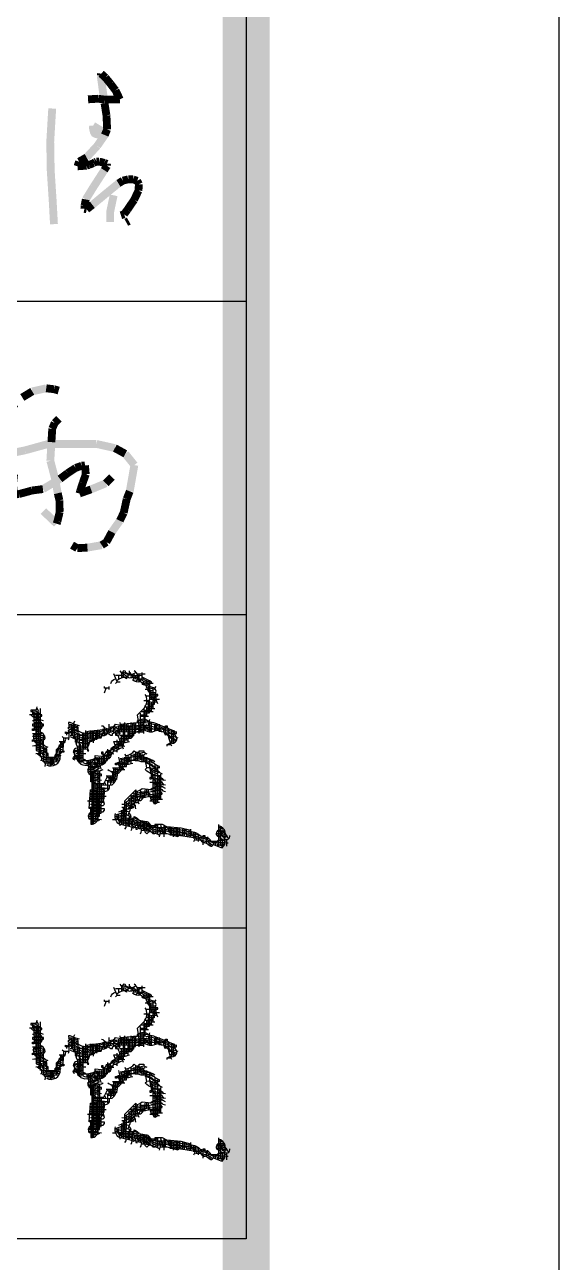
# Model space of a CAD drawing. Extents: x -89996 to 1006241, y -2176 to 440573.
# Drawn here: x 389256 to 391670, y 97692 to 103277 of the extents above; entities that cross this region are included whole.
import ezdxf

# ---------------------------------------------------------------- set-up
doc = ezdxf.new("R2010")
doc.units = 0
doc.header["$LTSCALE"] = 1000
doc.header["$MEASUREMENT"] = 0
doc.layers.add('PUB_TITLE', color=4, linetype='Continuous')
doc.layers.add('填充', color=251, linetype='Continuous')

# ---------------------------------------------------------------- blocks, each defined once
blk = doc.blocks.new('wfadf')
at = {"color": 2, "lineweight": 25, "const_width": 25}
for points in [[(2531221.4, 1893279.7), (2531268, 1893266.6), (2531279.6, 1893257.9), (2531285.4, 1893249.5), (2531289.3, 1893239.2), (2531287.4, 1893225.7), (2531279, 1893214.1), (2531266, 1893199.8), (2531239.6, 1893183.8), (2531191.9, 1893157.4), (2531155.2, 1893141.9), (2531121.8, 1893122.6), (2531088.9, 1893106.6), (2531062.5, 1893095.6), (2531061.2, 1893091.1), (2531108.9, 1893089.8), (2531135.9, 1893095), (2531162.3, 1893098.8), (2531182.3, 1893103.3), (2531204.2, 1893109.1), (2531229.3, 1893115.6), (2531260.8, 1893122.6), (2531305.9, 1893122.6), (2531348.4, 1893125.2), (2531367.7, 1893126.5), (2531353.6, 1893113), (2531288.5, 1893080.8), (2531257.6, 1893060.2), (2531236.4, 1893048), (2531212.6, 1893025.8), (2531202.9, 1893013.6), (2531197.1, 1892999.5), (2531197.1, 1892980.2), (2531197.1, 1892967.3), (2531201, 1892958.9), (2531209.3, 1892955.7), (2531223.5, 1892960.2), (2531255, 1892976.3), (2531264.7, 1892983.4), (2531278.2, 1892993.7), (2531283.4, 1893004.6), (2531283.4, 1893009.8), (2531280.2, 1893016.2), (2531267.9, 1893015.6), (2531256.3, 1893013.6), (2531230.6, 1892998.8), (2531206.1, 1892983.4), (2531187.4, 1892967.3), (2531163, 1892946.1), (2531155.2, 1892931.7), (2531152, 1892911.8), (2531155.9, 1892891.8), (2531168.8, 1892880.3), (2531193.9, 1892872.5), (2531217.7, 1892866.1), (2531238.9, 1892852), (2531246, 1892837.8), (2531245.4, 1892808.9), (2531246, 1892781.8), (2531242.5, 1892758.1), (2531229, 1892732.4), (2531209.6, 1892706.2), (2531187.9, 1892685.9), (2531165.3, 1892667.9), (2531149.5, 1892657.5), (2531130.1, 1892653.9), (2531115.6, 1892655.2), (2531106.6, 1892663.8), (2531102.5, 1892674.2), (2531102.5, 1892689.1), (2531104.3, 1892708), (2531111.1, 1892732.9), (2531128.7, 1892773.6), (2531149.5, 1892807), (2531168.5, 1892836.8), (2531190.2, 1892865), (2531212.3, 1892893), (2531254.8, 1892937.7), (2531298.3, 1892974.4), (2531333, 1893002.4), (2531365.6, 1893020.9), (2531413.5, 1893043.9), (2531436.5, 1893053.9), (2531455.5, 1893057.9), (2531478, 1893057.9), (2531506.1, 1893050.7), (2531525, 1893038.1), (2531531.4, 1893025.9), (2531533.6, 1893013.2), (2531528.2, 1892996.5), (2531521.9, 1892981.2), (2531501.5, 1892959.5), (2531479, 1892943.7), (2531442.4, 1892927.9), (2531413, 1892926.6), (2531394.9, 1892932.9), (2531386.8, 1892948.7), (2531386.3, 1892963.6), (2531389.5, 1892977.1), (2531397.6, 1892992.5), (2531412.1, 1893014.6), (2531422, 1893020.9), (2531430.6, 1893021.8), (2531424.5, 1892919.5), (2531430.3, 1892817.5), (2531431.8, 1892666.5), (2531431.8, 1892642)], [(2532045.2, 1893207.1), (2532043.9, 1893200.2)], [(2532043.9, 1893200.2), (2532056, 1893112.7)], [(2532059, 1893194.7), (2532045.2, 1893207.1)], [(2532075, 1893175), (2532059, 1893194.7)], [(2532091, 1893154.1), (2532075, 1893175)], [(2532104.8, 1893125.4), (2532091, 1893154.1)], [(2531888.9, 1893096.1), (2531882.6, 1892990), (2531884.1, 1892899), (2531890.5, 1892800.5), (2531894.5, 1892727.1)], [(2532003.3, 1893125.4), (2532035.3, 1893127.4)], [(2532035.3, 1893127.4), (2532056.3, 1893124.6)], [(2532056, 1893112.7), (2532062.1, 1893074.4)], [(2532056.3, 1893124.6), (2532090.5, 1893125.1)], [(2532090.5, 1893125.1), (2532104.8, 1893125.4)], [(2532062.1, 1893074.4), (2532064.3, 1893029.6)], [(2531661.5, 1893048.4), (2531678.7, 1893035.5), (2531681.6, 1893014.7), (2531680.1, 1892966.7), (2531666.5, 1892911.5), (2531643.6, 1892876.4), (2531630.7, 1892856.4), (2531617.8, 1892848.5), (2531605.6, 1892848.5), (2531599.1, 1892860), (2531597.7, 1892890.1), (2531603.4, 1892913.7), (2531615.6, 1892915.1), (2531626.4, 1892897.9), (2531636.4, 1892855.7), (2531655, 1892803.9), (2531659.3, 1892776), (2531663.8, 1892763.9), (2531672.2, 1892748.6), (2531680.4, 1892739.7), (2531685.8, 1892737), (2531691, 1892735.7), (2531697, 1892738.9), (2531704.2, 1892762.2), (2531712.8, 1892816.6), (2531714.8, 1892845.9), (2531715.2, 1892856.2), (2531740.5, 1892841.6), (2531758, 1892841.6)], [(2532019.5, 1893041), (2532019.1, 1893033.8), (2532019.7, 1893029.6), (2532020.9, 1893025.4), (2532021.9, 1893021.4), (2532024.4, 1893016.8), (2532027.7, 1893015.1), (2532030.1, 1893014.1), (2532052.3, 1893011), (2532057.1, 1893011.4)], [(2532019.3, 1893041), (2532060.4, 1893016.6)], [(2532060.4, 1893016.6), (2532032.6, 1892976.6)], [(2532064.3, 1893029.6), (2532056.8, 1893011.4)], [(2532032.6, 1892976.6), (2531998.7, 1892940)], [(2531998.7, 1892940), (2531974.8, 1892926.6)], [(2531974.8, 1892926.6), (2531969.8, 1892911.6)], [(2531969.8, 1892911.6), (2531985.8, 1892912.8)], [(2531985.8, 1892912.8), (2531998.7, 1892913.8)], [(2531998.7, 1892913.8), (2532006.3, 1892916.1)], [(2532006.3, 1892916.1), (2532020.7, 1892921.8)], [(2532020.7, 1892921.8), (2532025.9, 1892924.9)], [(2532055.1, 1892899.2), (2532021.2, 1892846.6)], [(2532025.9, 1892924.9), (2532030.1, 1892926.6)], [(2532030.1, 1892926.6), (2532038.8, 1892926.6)], [(2532038.8, 1892926.6), (2532055.5, 1892922.6)], [(2532063.9, 1892913.2), (2532055.1, 1892899.2)], [(2532055.5, 1892922.6), (2532063.4, 1892919.5)], [(2532063.4, 1892919.5), (2532063.9, 1892913.2)], [(2532063.4, 1892827), (2532100.4, 1892857.1)], [(2532100.4, 1892857.1), (2532114.6, 1892865.9)], [(2532114.6, 1892865.9), (2532131.8, 1892870.3)], [(2532131.8, 1892870.3), (2532147.6, 1892869.8)], [(2532147.6, 1892869.8), (2532160.3, 1892865.4)], [(2532160.3, 1892865.4), (2532165.7, 1892854.6)], [(2532021.2, 1892846.6), (2531996.1, 1892805.9)], [(2532017.3, 1892788.7), (2532063.4, 1892827)], [(2532085.1, 1892819.1), (2532073.8, 1892765.6), (2532073.8, 1892740.5), (2532073.8, 1892733.7)], [(2532164.3, 1892834), (2532150.5, 1892804.6)], [(2532165.7, 1892854.6), (2532164.3, 1892834)], [(2531992.2, 1892786.7), (2531991.7, 1892776)], [(2531996.1, 1892805.9), (2531992.2, 1892786.7)], [(2531999.1, 1892774.5), (2532017.3, 1892788.7)], [(2532150.5, 1892804.6), (2532129.4, 1892773.6)], [(2531991.7, 1892776), (2531999.1, 1892774.5)], [(2532118.5, 1892758.7), (2532108.2, 1892755.3)], [(2532129.4, 1892773.6), (2532118.5, 1892758.7)], [(2532133.3, 1892737.1), (2532125.4, 1892732.7)]]:
    blk.add_lwpolyline(points, dxfattribs=at)
blk = doc.blocks.new('fasdfdf')
at = {"color": 2, "lineweight": 25, "const_width": 25}
for points in [[(2540898.9, 1891182.5), (2540889.9, 1891153.9)], [(2540599.5, 1891135.9), (2540601.3, 1891107.3)], [(2540886.3, 1891118), (2540881, 1891080.4)], [(2540889.9, 1891153.9), (2540886.3, 1891118)], [(2540601.3, 1891107.3), (2540597.7, 1891069.7)], [(2540861.3, 1891062.5), (2540938.3, 1891078.6)], [(2540881, 1891080.4), (2540881, 1891041)], [(2540938.3, 1891078.6), (2541001.1, 1891087.6)], [(2541001.1, 1891087.6), (2541062, 1891096.5)], [(2541062, 1891089.4), (2541006.5, 1891058.9)], [(2541072.8, 1891105.5), (2541062, 1891089.4)], [(2541062, 1891096.5), (2541072.8, 1891105.5)], [(2541374.4, 1891088.2), (2541406.3, 1891107.5)], [(2541406.3, 1891107.5), (2541450.8, 1891117.4)], [(2541450.8, 1891117.4), (2541475.9, 1891114.4)], [(2541475.9, 1891114.4), (2541490.7, 1891110.2)], [(2540597.7, 1891069.7), (2540597.7, 1891030.2)], [(2540811.1, 1891055.3), (2540861.3, 1891062.5)], [(2540881, 1891041), (2540891.7, 1890994.4)], [(2540967, 1891041), (2540945.5, 1891021.3)], [(2541006.5, 1891058.9), (2540967, 1891041)], [(2541345.6, 1891055.3), (2541354.8, 1891049.9)], [(2540597.7, 1891030.2), (2540603.1, 1890978.3)], [(2540945.5, 1891021.3), (2540925.8, 1890994.4)], [(2541478, 1891007), (2541470.1, 1890988.6)], [(2541491.2, 1891020.1), (2541478, 1891007)], [(2540603.1, 1890978.3), (2540606.7, 1890949.6)], [(2540925.8, 1890994.4), (2540884.6, 1890955)], [(2540891.7, 1890994.4), (2540911.4, 1890955)], [(2541470.1, 1890988.6), (2541467.5, 1890945.6)], [(2540606.7, 1890949.6), (2540610.3, 1890908.4)], [(2540846.9, 1890922.8), (2540794.9, 1890854.7)], [(2540884.6, 1890955), (2540846.9, 1890922.8)], [(2540911.4, 1890955), (2540927.6, 1890937.1)], [(2540927.6, 1890937.1), (2540963.4, 1890947.8)], [(2541103.2, 1890943.3), (2541120.7, 1890874.9)], [(2541384, 1890919.6), (2541457.7, 1890939.8)], [(2541457.7, 1890939.8), (2541530.5, 1890939.8)], [(2541467.5, 1890945.6), (2541464, 1890886)], [(2541530.5, 1890939.8), (2541611.2, 1890939.8)], [(2541611.2, 1890939.8), (2541670, 1890926.6)], [(2541670, 1890926.6), (2541703.4, 1890908.2)], [(2540610.3, 1890908.4), (2540608.5, 1890867.2)], [(2540934.8, 1890869), (2540963.4, 1890881.6)], [(2541217.2, 1890871.4), (2541299.7, 1890902)], [(2541299.7, 1890902), (2541384, 1890919.6)], [(2541464, 1890886), (2541478.9, 1890829.9)], [(2541703.4, 1890908.2), (2541732.3, 1890872.2)], [(2540608.5, 1890867.2), (2540610.3, 1890799.2)], [(2540766.2, 1890822.5), (2540904.3, 1890849.3)], [(2540794.9, 1890854.7), (2540771.6, 1890829.6)], [(2540904.3, 1890849.3), (2540934.8, 1890869)], [(2541120.7, 1890874.9), (2541140.9, 1890803)], [(2541348.2, 1890843), (2541344.7, 1890811.5)], [(2541494.7, 1890828.1), (2541519.3, 1890846.5)], [(2541519.3, 1890846.5), (2541544.7, 1890863.2)], [(2541544.7, 1890863.2), (2541564, 1890870.2)], [(2541564, 1890870.2), (2541574.6, 1890871.1)], [(2541577.2, 1890843), (2541567.5, 1890815.8)], [(2541574.6, 1890871.1), (2541577.2, 1890843)], [(2541732.3, 1890872.2), (2541717.6, 1890788.7)], [(2540771.6, 1890829.6), (2540766.2, 1890822.5)], [(2541140.9, 1890803), (2541160.2, 1890767.9)], [(2541344.7, 1890811.5), (2541348.2, 1890778.1)], [(2541440.3, 1890795.7), (2541494.7, 1890828.1)], [(2541478.9, 1890829.9), (2541487.7, 1890782.5)], [(2541567.5, 1890815.8), (2541558.8, 1890787.8)], [(2541593.9, 1890794.8), (2541641.2, 1890814.1)], [(2541641.2, 1890814.1), (2541660.6, 1890834.3)], [(2540610.3, 1890799.2), (2540613.9, 1890758)], [(2540874.4, 1890784.1), (2540868.2, 1890772.3)], [(2540880.6, 1890784.7), (2540874.4, 1890784.1)], [(2540891.8, 1890784.1), (2540880.6, 1890784.7)], [(2540907.9, 1890801), (2540891.8, 1890784.1)], [(2540957.4, 1890759.3), (2540987.2, 1890766.1)], [(2540987.2, 1890766.1), (2541002.7, 1890755.6)], [(2541160.2, 1890767.9), (2541194.4, 1890729.3)], [(2541348.2, 1890778.1), (2541364, 1890779.9)], [(2541364, 1890779.9), (2541406.1, 1890791.3)], [(2541406.1, 1890791.3), (2541440.3, 1890795.7)], [(2541487.7, 1890782.5), (2541493, 1890759.7)], [(2541557, 1890781.6), (2541593.9, 1890794.8)], [(2541558.8, 1890787.8), (2541557, 1890781.6)], [(2541707.9, 1890764.1), (2541698.3, 1890720.3)], [(2541717.6, 1890788.7), (2541707.9, 1890764.1)], [(2540613.9, 1890758), (2540622.8, 1890711.4)], [(2540819.2, 1890756.8), (2540842.8, 1890746.3)], [(2540842.8, 1890746.3), (2540869.4, 1890743.8)], [(2540869.4, 1890743.8), (2540920.9, 1890751.9)], [(2540920.9, 1890751.9), (2540957.4, 1890759.3)], [(2540990.9, 1890726.5), (2540948.8, 1890687.8)], [(2541002.7, 1890755.6), (2540990.9, 1890726.5)], [(2541484.2, 1890685.2), (2541441.9, 1890725.5)], [(2541493.8, 1890722.9), (2541486.8, 1890693.1)], [(2541493, 1890759.7), (2541493.8, 1890722.9)], [(2540622.8, 1890711.4), (2540642.5, 1890666.6)], [(2540948.8, 1890687.8), (2540935.8, 1890673.5)], [(2541486.8, 1890693.1), (2541484.2, 1890685.2)], [(2541686, 1890694.8), (2541660.6, 1890658.9)], [(2541698.3, 1890720.3), (2541686, 1890694.8)], [(2540642.5, 1890666.6), (2540646.1, 1890636.2)], [(2540919, 1890658.7), (2540915.3, 1890651.9)], [(2540935.8, 1890673.5), (2540919, 1890658.7)], [(2541660.6, 1890658.9), (2541643, 1890626.5)], [(2540646.1, 1890636.2), (2540653.3, 1890598.5)], [(2541550, 1890607.2), (2541533.3, 1890616.8)], [(2541582.5, 1890608.9), (2541550, 1890607.2)], [(2541628.1, 1890616.8), (2541582.5, 1890608.9)], [(2541643, 1890626.5), (2541628.1, 1890616.8)], [(2540653.3, 1890598.5), (2540669.4, 1890514.3)], [(2540674.8, 1890487.5), (2540682, 1890526.9)], [(2540682, 1890526.9), (2540682, 1890539.4)]]:
    blk.add_lwpolyline(points, dxfattribs=at)
blk = doc.blocks.new('afsdff')
at = {"color": 7, "linetype": 'Continuous'}
for points in [[(2541657.2, 1890175.7, -0.226662), (2541672.2, 1890190.7)], [(2541677.2, 1890185.7, -0.192732), (2541707.2, 1890195.7), (2541707.2, 1890190.7), (2541692.2, 1890200.7), (2541672.2, 1890200.7)], [(2541692.2, 1890195.7, 0.216752), (2541687.2, 1890215.7)], [(2541692.2, 1890205.7), (2541697.2, 1890210.7, -1.716063), (2541703.4, 1890211.9, 0.368766), (2541737.2, 1890210.7)], [(2541757.2, 1890200.7, -0.174071), (2541697.2, 1890210.7), (2541692.2, 1890210.7)], [(2541697.2, 1890195.7), (2541697.2, 1890205.7, -0.137359), (2541708.4, 1890196.9), (2541717.2, 1890193.2, -0.081161), (2541747.2, 1890195.7)], [(2541722.2, 1890195.7, 0.375), (2541717.2, 1890210.7)], [(2541782.2, 1890170.7), (2541765.9, 1890174.4, -0.089443), (2541752.2, 1890180.7, -0.218273), (2541727.2, 1890185.7, 0.216752), (2541732.2, 1890205.7)], [(2541737.2, 1890180.7, 0.489246), (2541732.2, 1890215.7)], [(2541787.2, 1890180.7, -0.270349), (2541760.9, 1890189.4), (2541732.2, 1890190.7)], [(2541792.2, 1890175.7, -0.238607), (2541757.2, 1890185.7), (2541742.2, 1890185.7)], [(2541797.2, 1890145.7), (2541782.2, 1890145.7, -0.28935), (2541772.2, 1890185.7)], [(2541787.2, 1890125.7), (2541785.9, 1890149.4), (2541782.2, 1890150.7, -0.162278), (2541777.2, 1890185.7)], [(2541792.2, 1890150.7, 0.125644), (2541767.2, 1890155.7)], [(2541797.2, 1890155.7), (2541785.9, 1890159.4, 0.113888), (2541772.2, 1890160.7)], [(2541777.2, 1890105.7, 0.602952), (2541797.2, 1890120.7, -0.146769), (2541802.2, 1890150.7), (2541797.2, 1890160.7), (2541802.2, 1890165.7)], [(2541762.2, 1890015.7), (2541762.2, 1890020.7), (2541763.2, 1890095.2), (2541766.2, 1890101.2, 0.276215), (2541767.2, 1890140.7)], [(2541802.2, 1890115.7, -0.146769), (2541767.2, 1890120.7)], [(2541807.2, 1890110.7, -0.171293), (2541802.2, 1890140.7)], [(2541407.2, 1890090.7, 0.716283), (2541432.2, 1890070.7), (2541437.2, 1890070.7), (2541437.2, 1890075.7), (2541407.2, 1890075.7), (2541397.2, 1890075.7)], [(2541417.2, 1890090.7), (2541402.2, 1890090.7), (2541402.2, 1890085.7, -0.611936), (2541417.2, 1890060.7), (2541417.2, 1890035.7), (2541418.4, 1889961.9), (2541422.2, 1889960.7), (2541435.9, 1889959.4), (2541437.2, 1889955.7, 0.457985), (2541457.2, 1889940.7), (2541482.2, 1889940.7, 0.535184), (2541487.2, 1889950.7), (2541497.2, 1889945.7)], [(2541432.2, 1890065.7, -0.346268), (2541402.2, 1890075.7)], [(2541412.2, 1890025.7), (2541407.2, 1890025.7), (2541407.2, 1890030.7), (2541427.2, 1890030.7), (2541435.9, 1890031.9, 0.757948), (2541412.2, 1890055.7), (2541407.2, 1890055.7)], [(2541442.2, 1890055.7, 0.128288), (2541412.2, 1890060.7)], [(2541557.2, 1890040.7, -0.065412), (2541527.2, 1890050.7), (2541522.2, 1890050.7), (2541522.2, 1890045.7)], [(2541552.2, 1890035.7), (2541545.9, 1890039.4, 0.113888), (2541532.2, 1890040.7, 0.666667), (2541522.2, 1890040.7)], [(2541552.2, 1890030.7), (2541545.9, 1890034.4, 0.113888), (2541532.2, 1890035.7, 0.666667), (2541522.2, 1890035.7)], [(2541522.2, 1890030.7), (2541522.2, 1890035.7), (2541545.9, 1890029.4, 0.285859), (2541597.2, 1890020.7, 0.148998), (2541632.2, 1890025.7), (2541640.9, 1890024.4, 0.578832), (2541672.2, 1890035.7), (2541678.4, 1890031.9), (2541737.2, 1890030.7), (2541740.9, 1890031.9, -0.218427), (2541792.2, 1890030.7)], [(2541552.2, 1890020.7), (2541545.9, 1890024.4, 0.113888), (2541532.2, 1890025.7, 0.666667), (2541522.2, 1890025.7)], [(2541522.2, 1889995.7, 0.146185), (2541522.2, 1890025.7), (2541528.4, 1890021.9, 0.113888), (2541542.2, 1890020.7, 0.264893), (2541588.4, 1890014.4, -0.071068), (2541612.2, 1890015.7), (2541640.9, 1890019.4), (2541643.4, 1890016.9, -0.089443), (2541657.2, 1890010.7), (2541662.2, 1890010.7), (2541662.2, 1890015.7, -0.248376), (2541687.2, 1890015.7)], [(2541527.2, 1890010.7), (2541532.2, 1890010.7), (2541560.9, 1890004.4), (2541563.4, 1890001.9), (2541585.9, 1890001.9), (2541588.4, 1890004.4), (2541627.2, 1890005.7, 0.259426), (2541632.2, 1890030.7)], [(2541527.2, 1890005.7, 0.232827), (2541617.2, 1890000.7), (2541617.2, 1890025.7)], [(2541547.2, 1889990.7), (2541545.9, 1889999.4, -0.400658), (2541537.2, 1890025.7, -0.146769), (2541542.2, 1890055.7)], [(2541537.2, 1890005.7), (2541563.4, 1889996.9), (2541607.2, 1890000.7), (2541612.2, 1890000.7), (2541625.9, 1890001.9), (2541628.4, 1890009.4, 0.617326), (2541647.2, 1890030.7)], [(2541567.2, 1889925.7), (2541553.4, 1889926.9), (2541552.2, 1889965.7), (2541552.2, 1889970.7), (2541547.2, 1889980.7, -0.082763), (2541542.2, 1890045.7)], [(2541542.2, 1889990.7), (2541547.2, 1889990.7), (2541563.4, 1889986.9, 0.247), (2541592.2, 1889990.7, 0.611936), (2541607.2, 1890015.7), (2541607.2, 1890025.7)], [(2541547.2, 1889980.7, 0.082763), (2541552.2, 1890040.7)], [(2541552.2, 1889975.7), (2541585.9, 1889976.9, 0.116955), (2541592.2, 1890025.7)], [(2541627.2, 1890040.7), (2541631.7, 1890039.7, 0.582267), (2541672.2, 1890045.7, 0.125836), (2541762.2, 1890045.7)], [(2541652.2, 1890035.7), (2541661.2, 1890037.7), (2541737.2, 1890035.7), (2541740.9, 1890036.9, -0.205686), (2541793.4, 1890036.9, -0.114821), (2541848.4, 1890016.9), (2541852.2, 1890015.7), (2541867.2, 1890015.7), (2541867.2, 1890020.7, -0.162278), (2541845.9, 1890024.4, -0.133918), (2541835.9, 1890029.4), (2541827.2, 1890030.7, 0.190894), (2541722.2, 1890045.7)], [(2541682.2, 1890005.7, 0.123106), (2541687.2, 1890050.7)], [(2541687.2, 1890045.7), (2541742.2, 1890050.7), (2541742.2, 1890055.7, -0.366137), (2541777.2, 1890055.7)], [(2541687.2, 1890000.7), (2541722.2, 1890000.7, 0.266412), (2541732.2, 1890045.7), (2541732.2, 1890050.7)], [(2541837.2, 1889975.7), (2541837.2, 1889980.7), (2541847.2, 1889985.7, 0.880794), (2541862.2, 1890010.7), (2541861.4, 1890023.4, -0.065974), (2541838.2, 1890032.7, 0.169723), (2541823.2, 1890037.7, 0.131104), (2541742.2, 1890055.7)], [(2541862.2, 1890010.7), (2541845.9, 1890014.4), (2541807.2, 1890025.7), (2541796.2, 1890022.7, -0.271673), (2541767.2, 1890025.7, 0.205258), (2541742.2, 1890020.7)], [(2541787.2, 1890025.7, -0.651485), (2541772.2, 1890045.7)], [(2541777.2, 1890020.7, -0.123106), (2541782.2, 1890060.7)], [(2541822.2, 1890020.7, -0.634961), (2541807.2, 1890045.7)], [(2541867.2, 1889990.7), (2541863.4, 1889991.9), (2541847.2, 1890000.7), (2541847.2, 1890005.7, 0.375), (2541832.2, 1890010.7, -0.259426), (2541827.2, 1890035.7)], [(2541852.2, 1889975.7, -0.163595), (2541842.2, 1890030.7)], [(2541447.2, 1890000.7), (2541438.4, 1890001.9, 0.150256), (2541407.2, 1890005.7)], [(2541442.2, 1889985.7, 0.148998), (2541407.2, 1889990.7), (2541407.2, 1889995.7), (2541412.2, 1889995.7), (2541435.9, 1889994.4), (2541442.2, 1889990.7)], [(2541457.2, 1889970.7), (2541447.2, 1889975.7, 0.277977), (2541417.2, 1889985.7, -0.223304), (2541412.2, 1890015.7)], [(2541412.2, 1890000.7), (2541417.2, 1890000.7), (2541445.9, 1889996.9), (2541447.2, 1890000.7, 0.478359), (2541417.2, 1890020.7)], [(2541447.2, 1890005.7), (2541435.9, 1890009.4, 0.071068), (2541412.2, 1890010.7)], [(2541452.2, 1889915.7, 0.569215), (2541495.9, 1889941.9), (2541497.2, 1889990.7)], [(2541477.2, 1889915.7, -0.264613), (2541487.2, 1889955.7), (2541487.2, 1889960.7, -0.387572), (2541505.9, 1889971.9), (2541507.2, 1890000.7)], [(2541482.2, 1889955.7), (2541502.2, 1889960.7), (2541507.2, 1889960.7), (2541507.2, 1889955.7), (2541492.2, 1889955.7), (2541492.2, 1889950.7, 0.506738), (2541502.2, 1889975.7), (2541502.2, 1889990.7)], [(2541497.2, 1889985.7, 0.680538), (2541512.2, 1890000.7)], [(2541522.2, 1890015.7), (2541512.2, 1890015.7), (2541512.2, 1890020.7), (2541525.9, 1890019.4, 0.144012), (2541607.2, 1890010.7, 0.182402), (2541632.2, 1890015.7, -0.468375), (2541642.2, 1890010.7)], [(2541567.2, 1890015.7), (2541567.9, 1889922.9, 0.218484), (2541607.2, 1889925.7, 0.395949), (2541637.2, 1889925.7), (2541637.2, 1889950.7)], [(2541582.2, 1889925.7, 0.541267), (2541607.2, 1889940.7), (2541613.4, 1889936.9), (2541642.2, 1889935.7), (2541652.2, 1889935.7, 0.377348), (2541657.2, 1889955.7, -0.509464), (2541672.2, 1889975.7), (2541667.2, 1889990.7), (2541687.2, 1889990.7), (2541702.2, 1889990.7)], [(2541687.2, 1889975.7, 0.226986), (2541677.2, 1890010.7)], [(2541677.2, 1889985.7, 0.119874), (2541717.2, 1889990.7)], [(2541697.2, 1889965.7, -0.123106), (2541692.2, 1890010.7)], [(2541872.2, 1890000.7), (2541857.2, 1890005.7, -0.416123), (2541835.9, 1890014.4), (2541827.2, 1890015.7)], [(2541867.2, 1889995.7, 0.125644), (2541842.2, 1890000.7)], [(2541862.2, 1889985.7, 0.375), (2541847.2, 1889990.7)], [(2541452.2, 1889965.7, 0.203452), (2541407.2, 1889975.7)], [(2541447.2, 1889975.7), (2541435.9, 1889979.4, 0.071068), (2541417.2, 1889980.7)], [(2541452.2, 1889960.7, 0.165075), (2541417.2, 1889970.7)], [(2541457.2, 1889945.7), (2541448.4, 1889946.9, 0.172744), (2541417.2, 1889950.7)], [(2541492.2, 1889935.7), (2541448.4, 1889936.9), (2541445.9, 1889939.4, -0.158925), (2541422.2, 1889950.7)], [(2541457.2, 1889950.7), (2541445.9, 1889954.4, 0.071068), (2541427.2, 1889955.7)], [(2541447.2, 1889910.7, 0.082763), (2541452.2, 1889970.7)], [(2541482.2, 1889925.7), (2541483.4, 1889964.4, 0.162278), (2541493.4, 1889979.4, -0.113888), (2541507.2, 1889980.7)], [(2541537.2, 1889960.7), (2541545.9, 1889961.9, -0.113888), (2541582.2, 1889965.7)], [(2541537.2, 1889955.7), (2541548.4, 1889959.4, -0.071068), (2541567.2, 1889960.7)], [(2541582.2, 1889970.7), (2541548.4, 1889969.4, 0.807162), (2541547.2, 1889945.7, 0.476426), (2541580.9, 1889914.4, 0.172355), (2541607.2, 1889910.7), (2541607.2, 1889915.7), (2541602.2, 1889915.7), (2541605.9, 1889921.9), (2541607.2, 1889925.7, -1.716063), (2541613.4, 1889926.9, 0.071068), (2541637.2, 1889925.7, 0.506738), (2541647.2, 1889950.7), (2541647.2, 1889965.7)], [(2541647.2, 1889930.7), (2541637.2, 1889930.7), (2541613.4, 1889931.9), (2541607.2, 1889935.7, -0.219375), (2541542.2, 1889935.7), (2541542.2, 1889965.7)], [(2541577.2, 1889950.7), (2541547.2, 1889950.7, -0.414214), (2541567.2, 1889955.7)], [(2541587.2, 1889905.7, 0.207527), (2541617.2, 1889915.7, 0.585063), (2541643.4, 1889944.4, 0.50694), (2541667.2, 1889975.7)], [(2541632.2, 1889915.7), (2541633.2, 1889948.7, 0.369924), (2541643.4, 1889959.4), (2541670.9, 1889966.9, -0.312376), (2541682.2, 1889970.7)], [(2541632.2, 1889945.7), (2541640.9, 1889946.9, -0.172355), (2541667.2, 1889950.7)], [(2541657.2, 1889965.7, -0.190984), (2541702.2, 1889975.7)], [(2541687.2, 1889935.7), (2541747.2, 1889945.7, 0.216752), (2541767.2, 1889950.7)], [(2541707.2, 1889945.7, 0.210916), (2541732.2, 1889960.7), (2541737.2, 1889955.7), (2541747.2, 1889955.7), (2541747.2, 1889960.7), (2541762.2, 1889960.7), (2541762.2, 1889955.7), (2541772.2, 1889950.7)], [(2541792.2, 1889920.7), (2541785.9, 1889924.4), (2541762.2, 1889930.7), (2541753.4, 1889931.9, -0.071068), (2541752.2, 1889950.7)], [(2541542.2, 1889930.7, -1.432919), (2541547.2, 1889940.7), (2541567.2, 1889940.7)], [(2541577.2, 1889930.7, 0.123106), (2541537.2, 1889935.7)], [(2541602.2, 1889725.7), (2541602.2, 1889890.7, 0.618717), (2541583.4, 1889916.9, -0.113888), (2541582.2, 1889930.7)], [(2541622.2, 1889910.7), (2541610.9, 1889906.9, -0.245819), (2541582.2, 1889900.7, 0.414214), (2541602.2, 1889895.7), (2541622.2, 1889905.7)], [(2541622.2, 1889875.7), (2541612.2, 1889875.7, -0.414214), (2541627.2, 1889880.7), (2541627.2, 1889885.7), (2541617.2, 1889885.7), (2541613.4, 1889884.4, -0.876687), (2541587.2, 1889905.7), (2541587.2, 1889930.7)], [(2541592.2, 1889780.7), (2541593.4, 1889726.9, 0.664893), (2541612.2, 1889755.7), (2541612.2, 1889835.7, 0.618717), (2541593.4, 1889861.9), (2541592.2, 1889930.7)], [(2541627.2, 1889900.7, -0.149404), (2541622.2, 1889940.7)], [(2541647.2, 1889900.7, 0.342056), (2541687.2, 1889900.7, 0.123106), (2541682.2, 1889940.7)], [(2541657.2, 1889895.7, 0.986338), (2541682.2, 1889915.7), (2541682.2, 1889925.7)], [(2541662.2, 1889885.7, 0.615482), (2541692.2, 1889925.7), (2541692.2, 1889935.7)], [(2541677.2, 1889915.7), (2541672.2, 1889915.7), (2541672.2, 1889920.7), (2541692.2, 1889920.7), (2541698.4, 1889924.4, -0.071068), (2541722.2, 1889925.7)], [(2541697.2, 1889900.7, 0.577429), (2541678.4, 1889916.9), (2541678.2, 1889923.7, 0.096935), (2541702.2, 1889930.7, -0.071068), (2541753.4, 1889926.9, -0.206167), (2541793.4, 1889911.9), (2541812.2, 1889905.7), (2541812.2, 1889910.7, -0.191029), (2541785.9, 1889929.4, 0.230021), (2541727.2, 1889930.7)], [(2541797.2, 1889925.7), (2541790.9, 1889929.4, 0.224657), (2541712.2, 1889935.7), (2541687.2, 1889930.7)], [(2541817.2, 1889880.7, -0.205099), (2541767.2, 1889900.7), (2541772.2, 1889905.7), (2541767.2, 1889935.7), (2541767.2, 1889940.7)], [(2541807.2, 1889900.7), (2541790.9, 1889909.4, 0.187), (2541767.2, 1889920.7)], [(2541822.2, 1889885.7), (2541815.9, 1889889.4, 0.225405), (2541772.2, 1889905.7)], [(2541797.2, 1889915.7), (2541797.2, 1889860.7), (2541797.2, 1889795.7), (2541802.2, 1889795.7), (2541802.2, 1889845.7, 0.536775), (2541788.4, 1889871.9), (2541787.2, 1889885.7, -0.115797), (2541782.2, 1889935.7)], [(2541812.2, 1889795.7), (2541807.2, 1889795.7), (2541797.2, 1889790.7), (2541793.4, 1889796.9), (2541792.2, 1889845.7), (2541792.2, 1889875.7, 0.089283), (2541782.2, 1889910.7)], [(2541587.2, 1889890.7, 0.116702), (2541632.2, 1889900.7)], [(2541592.2, 1889730.7, 0.611936), (2541607.2, 1889755.7), (2541607.2, 1889890.7, -0.295923), (2541617.2, 1889900.7)], [(2541622.2, 1889870.7), (2541610.9, 1889874.4, 0.071068), (2541592.2, 1889875.7)], [(2541627.2, 1889865.7), (2541610.9, 1889869.4, 0.071068), (2541592.2, 1889870.7)], [(2541597.2, 1889850.7), (2541660.9, 1889851.9, 0.300353), (2541677.2, 1889905.7)], [(2541657.2, 1889855.7, 0.162278), (2541662.2, 1889895.7)], [(2541812.2, 1889890.7), (2541800.9, 1889894.4, -0.133918), (2541790.9, 1889899.4), (2541782.2, 1889900.7)], [(2541807.2, 1889885.7), (2541793.4, 1889891.9, 0.312376), (2541782.2, 1889895.7)], [(2541827.2, 1889865.7, 0.242107), (2541787.2, 1889880.7)], [(2541827.2, 1889850.7, 0.408646), (2541792.2, 1889865.7)], [(2541627.2, 1889740.7), (2541588.4, 1889741.9, -0.757948), (2541612.2, 1889765.7), (2541617.2, 1889765.7), (2541632.2, 1889765.7), (2541637.2, 1889770.7), (2541637.2, 1889775.7), (2541602.2, 1889775.7), (2541588.4, 1889776.9), (2541592.2, 1889835.7, -0.123644), (2541652.2, 1889840.7)], [(2541622.2, 1889860.7), (2541610.9, 1889864.4, 0.071068), (2541592.2, 1889865.7)], [(2541592.2, 1889830.7), (2541641.7, 1889831.7, 0.473148), (2541652.2, 1889850.7)], [(2541592.2, 1889835.7, 0.09294), (2541642.2, 1889840.7)], [(2541797.2, 1889695.7), (2541792.2, 1889695.7), (2541787.2, 1889700.7, 0.325341), (2541748.4, 1889716.9), (2541742.2, 1889720.7, 0.148998), (2541707.2, 1889725.7), (2541703.4, 1889726.9), (2541702.2, 1889775.7), (2541702.2, 1889800.7), (2541737.2, 1889835.7), (2541737.2, 1889830.7, 0.173214), (2541757.2, 1889840.7), (2541785.9, 1889836.9, -0.423084), (2541823.2, 1889832.7), (2541832.2, 1889830.7)], [(2541702.2, 1889785.7), (2541713.4, 1889789.4), (2541715.9, 1889791.9, -0.182797), (2541751.7, 1889801.7, 0.377812), (2541762.2, 1889830.7)], [(2541717.2, 1889815.7), (2541787.2, 1889830.7, -0.162278), (2541822.2, 1889835.7)], [(2541747.2, 1889790.7, -0.123106), (2541742.2, 1889830.7)], [(2541747.2, 1889800.7), (2541750.9, 1889811.9, 0.071068), (2541752.2, 1889835.7)], [(2541752.2, 1889810.7), (2541820.9, 1889821.9, 0.554248), (2541797.2, 1889830.7), (2541787.2, 1889830.7)], [(2541782.2, 1889835.7, -0.28935), (2541822.2, 1889845.7)], [(2541832.2, 1889850.7), (2541823.4, 1889851.9, 0.150256), (2541792.2, 1889855.7)], [(2541832.2, 1889840.7), (2541822.2, 1889845.7, 0.223304), (2541792.2, 1889850.7)], [(2541632.2, 1889795.7, -0.113888), (2541587.2, 1889800.7)], [(2541692.2, 1889790.7, 0.306823), (2541718.4, 1889799.4, -0.110696), (2541747.2, 1889805.7)], [(2541692.2, 1889780.7, 0.207527), (2541722.2, 1889790.7, -0.101873), (2541742.2, 1889795.7)], [(2541702.2, 1889795.7), (2541712.2, 1889800.7, -0.325944), (2541725.9, 1889811.9), (2541728.4, 1889814.4), (2541817.2, 1889825.7), (2541822.2, 1889825.7)], [(2541712.2, 1889755.7, 0.157215), (2541722.2, 1889820.7)], [(2541712.2, 1889800.7, -0.124608), (2541767.2, 1889815.7)], [(2541712.2, 1889775.7, -0.150652), (2541732.2, 1889790.7)], [(2541737.2, 1889775.7, -0.10594), (2541732.2, 1889825.7)], [(2541787.2, 1889800.7), (2541783.4, 1889811.9, -0.113888), (2541782.2, 1889825.7)], [(2541837.2, 1889695.7, 0.162278), (2541802.2, 1889700.7), (2541785.9, 1889709.4, 0.312376), (2541752.2, 1889720.7), (2541748.4, 1889721.9), (2541732.2, 1889730.7), (2541732.2, 1889725.7, -1.227417), (2541723.4, 1889716.9), (2541683.4, 1889726.9, -0.312376), (2541672.2, 1889760.7)], [(2541672.2, 1889755.7), (2541687.2, 1889760.7, -0.259868), (2541717.2, 1889765.7)], [(2541672.2, 1889745.7), (2541688.4, 1889749.4, -0.071068), (2541707.2, 1889750.7)], [(2541942.2, 1889690.7), (2541788.4, 1889716.9, 0.25829), (2541748.4, 1889731.9), (2541732.2, 1889740.7, -0.506738), (2541707.2, 1889730.7, -0.571461), (2541677.2, 1889755.7)], [(2541687.2, 1889720.7), (2541685.9, 1889729.4, -0.172355), (2541682.2, 1889755.7)], [(2541682.2, 1889765.7, -0.119092), (2541707.2, 1889770.7)], [(2542032.2, 1889665.7), (2542027.2, 1889665.7), (2541998.4, 1889669.4), (2541995.9, 1889666.9, -0.245939), (2541967.2, 1889675.7), (2541955.9, 1889679.4), (2541917.2, 1889690.7), (2541907.2, 1889690.7, 0.101873), (2541887.2, 1889695.7), (2541880.9, 1889699.4), (2541862.2, 1889700.7), (2541857.2, 1889700.7, -0.162278), (2541835.9, 1889704.4, -0.228378), (2541772.2, 1889725.7), (2541748.4, 1889726.9), (2541745.9, 1889729.4, 0.121775), (2541687.2, 1889735.7), (2541687.2, 1889740.7), (2541707.2, 1889740.7), (2541730.9, 1889741.9), (2541732.2, 1889750.7), (2541738.2, 1889747.7), (2541747.2, 1889740.7)], [(2541697.2, 1889775.7, 0.148998), (2541732.2, 1889780.7)], [(2541717.2, 1889775.7, -0.245187), (2541737.2, 1889785.7)], [(2541732.2, 1889715.7, 0.369924), (2541723.4, 1889721.9), (2541721.2, 1889755.2), (2541717.2, 1889760.7)], [(2541592.2, 1889735.7, 0.162278), (2541622.2, 1889740.7)], [(2541912.2, 1889705.7), (2541881.6, 1889713.3), (2541836.4, 1889718.4), (2541822.2, 1889725.7), (2541797.2, 1889725.7), (2541797.2, 1889720.7), (2541787.2, 1889720.7), (2541776.8, 1889733.3), (2541747.6, 1889738.1), (2541735.9, 1889744.4), (2541707.2, 1889745.7), (2541702.2, 1889745.7), (2541685.9, 1889741.9, -0.071068), (2541662.2, 1889740.7)], [(2541722.2, 1889705.7, 0.123106), (2541727.2, 1889745.7)], [(2541782.2, 1889700.7, 0.346268), (2541752.2, 1889710.7), (2541748.4, 1889711.9), (2541737.2, 1889715.7), (2541737.2, 1889710.7), (2541742.2, 1889710.7)], [(2541747.2, 1889710.7, -0.162278), (2541742.2, 1889745.7)], [(2541752.2, 1889695.7, 0.123106), (2541757.2, 1889735.7)], [(2542027.2, 1889670.7), (2542015.9, 1889674.4), (2541998.4, 1889674.4), (2541997.2, 1889670.7), (2541977.2, 1889670.7, 0.378765), (2541958.2, 1889682.7, 0.169723), (2541943.2, 1889687.7, 0.241199), (2541903.4, 1889701.9, 0.24085), (2541887.2, 1889705.7, 0.149701), (2541842.2, 1889710.7), (2541835.9, 1889714.4), (2541802.2, 1889715.7), (2541797.2, 1889715.7, -0.720759), (2541807.2, 1889720.7)], [(2541812.2, 1889685.7, 0.114587), (2541817.2, 1889725.7)], [(2541822.2, 1889695.7, 0.205258), (2541817.2, 1889720.7)], [(2541842.2, 1889715.7, 0.716283), (2541867.2, 1889695.7), (2541880.9, 1889694.4), (2541882.2, 1889690.7), (2541887.2, 1889690.7), (2541887.2, 1889710.7)], [(2541902.2, 1889685.7, -0.125644), (2541897.2, 1889710.7)], [(2541927.2, 1889675.7, -0.113888), (2541958.4, 1889671.9, -0.158108), (2541978.4, 1889661.9), (2541987.2, 1889660.7), (2542008.4, 1889651.9), (2542012.2, 1889650.7), (2542020.9, 1889661.9), (2542022.2, 1889700.7, 0.302776), (2542002.2, 1889720.7)], [(2542012.2, 1889650.7), (2542012.2, 1889660.7, 0.536775), (2541998.4, 1889686.9, -1.18651), (2542018.4, 1889701.9), (2542022.2, 1889700.7)], [(2541812.2, 1889690.7, 0.119495), (2541757.2, 1889705.7)], [(2541942.2, 1889675.7), (2541940.9, 1889679.4), (2541880.9, 1889689.4, 0.649873), (2541872.2, 1889685.7), (2541840.9, 1889694.4, 0.071068), (2541817.2, 1889695.7)], [(2541932.2, 1889675.7), (2541932.2, 1889680.7), (2541927.2, 1889685.7), (2541922.2, 1889685.7, -0.375), (2541917.2, 1889700.7)], [(2541922.2, 1889670.7, 0.171293), (2541927.2, 1889700.7)], [(2541957.2, 1889665.7, -0.57437), (2541947.2, 1889685.7)], [(2541947.2, 1889670.7), (2541962.2, 1889665.7, -0.123106), (2541973.4, 1889656.9, 0.841721), (2541982.2, 1889670.7)], [(2541977.2, 1889655.7, -0.207527), (2541967.2, 1889685.7)], [(2542032.2, 1889680.7, 0.312171), (2541997.2, 1889705.7)], [(2542027.2, 1889690.7), (2542015.9, 1889694.4, 0.320465), (2541997.2, 1889700.7)], [(2542027.2, 1889685.7, -0.296243), (2542010.9, 1889694.4, 0.113888), (2541997.2, 1889695.7)], [(2542022.2, 1889680.7), (2542015.9, 1889684.4, 0.320465), (2541997.2, 1889690.7)], [(2542002.2, 1889680.7), (2542031.2, 1889677.7, 0.298825), (2542037.2, 1889690.7)], [(2542017.2, 1889660.7, 0.641698), (2541997.2, 1889660.7), (2542017.2, 1889660.7)]]:
    blk.add_lwpolyline(points, format="xyb", dxfattribs=at)
for points in [[(2541677.2, 1890180.7), (2541667.2, 1890205.7)], [(2541682.2, 1890190.7), (2541682.2, 1890200.7)], [(2541712.2, 1890195.7), (2541712.2, 1890205.7)], [(2541717.2, 1890200.7), (2541717.2, 1890215.7)], [(2541727.2, 1890195.7), (2541727.2, 1890205.7)], [(2541737.2, 1890190.7), (2541737.2, 1890200.7)], [(2541742.2, 1890205.7), (2541767.2, 1890205.7)], [(2541747.2, 1890180.7), (2541747.2, 1890205.7)], [(2541752.2, 1890180.7), (2541752.2, 1890190.7)], [(2541757.2, 1890185.7), (2541757.2, 1890210.7)], [(2541787.2, 1890175.7), (2541787.2, 1890180.7), (2541757.2, 1890195.7)], [(2541762.2, 1890080.7), (2541780.9, 1890081.9), (2541782.2, 1890170.7), (2541782.2, 1890185.7)], [(2541652.2, 1890160.7), (2541637.2, 1890160.7), (2541637.2, 1890165.7)], [(2541637.2, 1890145.7), (2541642.2, 1890160.7)], [(2541652.2, 1890155.7), (2541652.2, 1890165.7)], [(2541672.2, 1890175.7), (2541677.2, 1890180.7), (2541687.2, 1890180.7)], [(2541797.2, 1890160.7), (2541758.4, 1890171.9), (2541757.2, 1890175.7)], [(2541762.2, 1890170.7), (2541762.2, 1890180.7)], [(2541792.2, 1890095.7), (2541792.2, 1890160.7)], [(2541762.2, 1890120.7), (2541782.2, 1890120.7)], [(2541772.2, 1890135.7), (2541802.2, 1890135.7), (2541807.2, 1890135.7), (2541807.2, 1890140.7), (2541782.2, 1890140.7)], [(2541772.2, 1890110.7), (2541797.2, 1890110.7)], [(2541777.2, 1890080.7), (2541777.2, 1890120.7)], [(2541782.2, 1890130.7), (2541802.2, 1890130.7)], [(2541782.2, 1890125.7), (2541812.2, 1890125.7)], [(2541787.2, 1890085.7), (2541787.2, 1890115.7)], [(2541792.2, 1890120.7), (2541802.2, 1890120.7)], [(2541407.2, 1890080.7), (2541432.2, 1890080.7)], [(2541432.2, 1890025.7), (2541413.4, 1890026.9), (2541412.2, 1890075.7), (2541412.2, 1890090.7)], [(2541477.2, 1889920.7), (2541447.2, 1889920.7), (2541437.2, 1889930.7), (2541437.2, 1889940.7), (2541432.2, 1889945.7), (2541428.4, 1889946.9), (2541427.2, 1890035.7), (2541427.2, 1890050.7), (2541426.2, 1890083.7), (2541417.2, 1890085.7), (2541421.2, 1890096.2), (2541422.2, 1890100.7)], [(2541427.2, 1890085.7), (2541422.2, 1890095.7)], [(2541422.2, 1889960.7), (2541422.2, 1890085.7)], [(2541432.2, 1889940.7), (2541432.2, 1890095.7)], [(2541747.2, 1890015.7), (2541747.2, 1890040.7), (2541742.2, 1890075.7), (2541762.2, 1890095.7)], [(2541752.2, 1890085.7), (2541792.2, 1890085.7)], [(2541752.2, 1890020.7), (2541752.2, 1890080.7)], [(2541752.2, 1890075.7), (2541772.2, 1890075.7)], [(2541752.2, 1890070.7), (2541777.2, 1890070.7)], [(2541762.2, 1890090.7), (2541787.2, 1890090.7)], [(2541767.2, 1890100.7), (2541792.2, 1890100.7)], [(2541767.2, 1890050.7), (2541767.2, 1890090.7)], [(2541772.2, 1890070.7), (2541772.2, 1890100.7)], [(2541772.2, 1890095.7), (2541797.2, 1890095.7)], [(2541437.2, 1890040.7), (2541442.2, 1890040.7), (2541442.2, 1890045.7), (2541432.2, 1890045.7), (2541422.2, 1890045.7), (2541407.2, 1890045.7), (2541407.2, 1890040.7), (2541437.2, 1890040.7)], [(2541412.2, 1890050.7), (2541437.2, 1890050.7)], [(2541412.2, 1890035.7), (2541437.2, 1890035.7)], [(2541532.2, 1890010.7), (2541532.2, 1890045.7)], [(2541577.2, 1890020.7), (2541586.2, 1890022.7), (2541640.9, 1890029.4), (2541643.4, 1890026.9), (2541787.2, 1890030.7), (2541792.2, 1890030.7), (2541815.9, 1890029.4), (2541817.2, 1890025.7)], [(2541577.2, 1889965.7), (2541577.2, 1890025.7)], [(2541597.2, 1889990.7), (2541597.2, 1890025.7)], [(2541602.2, 1889985.7), (2541602.2, 1890025.7)], [(2541612.2, 1889995.7), (2541612.2, 1890025.7)], [(2541622.2, 1890000.7), (2541622.2, 1890025.7)], [(2541637.2, 1890010.7), (2541637.2, 1890035.7)], [(2541652.2, 1890015.7), (2541652.2, 1890045.7)], [(2541657.2, 1890020.7), (2541657.2, 1890035.7)], [(2541662.2, 1890015.7), (2541677.2, 1890025.7), (2541678.4, 1890021.9), (2541737.2, 1890020.7), (2541762.2, 1890020.7)], [(2541667.2, 1890015.7), (2541667.2, 1890040.7)], [(2541682.2, 1890015.7), (2541682.2, 1890040.7)], [(2541692.2, 1890005.7), (2541725.9, 1890006.9), (2541727.2, 1890015.7), (2541727.2, 1890045.7)], [(2541692.2, 1890020.7), (2541692.2, 1890045.7)], [(2541697.2, 1889975.7), (2541697.2, 1890045.7)], [(2541702.2, 1889985.7), (2541702.2, 1890050.7)], [(2541707.2, 1890020.7), (2541707.2, 1890045.7)], [(2541712.2, 1890015.7), (2541735.9, 1890016.9), (2541737.2, 1890025.7), (2541737.2, 1890050.7)], [(2541712.2, 1889990.7), (2541712.2, 1890045.7)], [(2541717.2, 1890000.7), (2541717.2, 1890040.7)], [(2541722.2, 1890000.7), (2541722.2, 1890050.7)], [(2541757.2, 1890020.7), (2541757.2, 1890060.7)], [(2541767.2, 1890025.7), (2541767.2, 1890040.7)], [(2541782.2, 1890020.7), (2541782.2, 1890050.7)], [(2541787.2, 1890020.7), (2541787.2, 1890050.7)], [(2541797.2, 1890025.7), (2541797.2, 1890045.7)], [(2541802.2, 1890025.7), (2541802.2, 1890045.7)], [(2541812.2, 1890020.7), (2541812.2, 1890045.7)], [(2541832.2, 1890010.7), (2541832.2, 1890015.7), (2541832.2, 1890040.7), (2541837.2, 1890040.7), (2541837.2, 1890035.7)], [(2541852.2, 1889985.7), (2541852.2, 1890025.7)], [(2541857.2, 1889985.7), (2541857.2, 1890025.7)], [(2541407.2, 1890015.7), (2541437.2, 1890015.7)], [(2541447.2, 1889920.7), (2541443.4, 1889926.9), (2541442.2, 1890005.7), (2541442.2, 1890010.7)], [(2541492.2, 1889990.7), (2541512.2, 1889990.7)], [(2541522.2, 1890000.7), (2541507.2, 1890000.7), (2541502.2, 1890005.7)], [(2541517.2, 1890010.7), (2541517.2, 1890020.7)], [(2541587.2, 1889980.7), (2541552.2, 1889985.7)], [(2541557.2, 1889920.7), (2541557.2, 1890015.7)], [(2541572.2, 1889965.7), (2541572.2, 1890015.7)], [(2541582.2, 1889965.7), (2541582.2, 1889960.7), (2541587.2, 1889960.7), (2541583.4, 1889966.9), (2541582.2, 1890005.7), (2541582.2, 1890020.7)], [(2541677.2, 1890010.7), (2541677.2, 1890015.7), (2541672.2, 1890015.7), (2541672.2, 1890010.7), (2541677.2, 1890010.7)], [(2541677.2, 1889955.7), (2541677.2, 1889995.7)], [(2541682.2, 1889965.7), (2541682.2, 1889990.7)], [(2541687.2, 1890010.7), (2541732.2, 1890010.7)], [(2541687.2, 1889995.7), (2541712.2, 1889995.7)], [(2541707.2, 1889995.7), (2541707.2, 1890010.7)], [(2541457.2, 1889915.7), (2541457.2, 1889950.7), (2541445.9, 1889959.4), (2541442.2, 1889960.7), (2541422.2, 1889965.7), (2541417.2, 1889965.7)], [(2541432.2, 1889930.7), (2541462.2, 1889925.7), (2541485.9, 1889926.9), (2541487.2, 1889935.7), (2541492.2, 1889945.7), (2541477.2, 1889945.7)], [(2541482.2, 1889960.7), (2541502.2, 1889965.7)], [(2541492.2, 1889975.7), (2541507.2, 1889975.7)], [(2541542.2, 1889945.7), (2541567.2, 1889945.7)], [(2541562.2, 1889920.7), (2541562.2, 1889925.7), (2541560.9, 1889979.4), (2541557.2, 1889980.7)], [(2541607.2, 1889940.7), (2541607.2, 1889945.7), (2541657.2, 1889940.7)], [(2541632.2, 1889950.7), (2541632.2, 1889955.7), (2541627.2, 1889955.7), (2541627.2, 1889950.7), (2541632.2, 1889950.7)], [(2541642.2, 1889955.7), (2541662.2, 1889955.7)], [(2541652.2, 1889935.7), (2541652.2, 1889960.7)], [(2541667.2, 1889960.7), (2541677.2, 1889960.7)], [(2541672.2, 1889980.7), (2541697.2, 1889980.7)], [(2541672.2, 1889960.7), (2541692.2, 1889970.7)], [(2541702.2, 1889950.7), (2541707.2, 1889935.7), (2541707.2, 1889930.7), (2541708.4, 1889916.9), (2541727.2, 1889920.7)], [(2541712.2, 1889915.7), (2541712.2, 1889945.7)], [(2541722.2, 1889945.7), (2541762.2, 1889955.7)], [(2541722.2, 1889920.7), (2541722.2, 1889950.7)], [(2541732.2, 1889930.7), (2541732.2, 1889950.7)], [(2541737.2, 1889930.7), (2541737.2, 1889955.7)], [(2541742.2, 1889930.7), (2541742.2, 1889955.7)], [(2541747.2, 1889930.7), (2541747.2, 1889955.7)], [(2541757.2, 1889925.7), (2541757.2, 1889950.7)], [(2541762.2, 1889925.7), (2541762.2, 1889945.7)], [(2541837.2, 1889980.7), (2541847.2, 1889980.7)], [(2541492.2, 1889930.7), (2541482.2, 1889930.7), (2541448.4, 1889931.9), (2541437.2, 1889935.7)], [(2541462.2, 1889940.7), (2541462.2, 1889915.7), (2541467.2, 1889915.7), (2541467.2, 1889940.7)], [(2541472.2, 1889915.7), (2541472.2, 1889940.7)], [(2541597.2, 1889725.7), (2541597.2, 1889930.7)], [(2541612.2, 1889915.7), (2541612.2, 1889920.7), (2541607.2, 1889920.7), (2541607.2, 1889915.7), (2541612.2, 1889915.7)], [(2541617.2, 1889735.7), (2541617.2, 1889940.7)], [(2541627.2, 1889915.7), (2541627.2, 1889940.7)], [(2541682.2, 1889910.7), (2541707.2, 1889910.7), (2541707.2, 1889915.7), (2541697.2, 1889915.7), (2541697.2, 1889920.7), (2541712.2, 1889920.7)], [(2541702.2, 1889910.7), (2541702.2, 1889940.7)], [(2541717.2, 1889925.7), (2541717.2, 1889940.7)], [(2541772.2, 1889920.7), (2541772.2, 1889940.7)], [(2541807.2, 1889795.7), (2541807.2, 1889910.7)], [(2541587.2, 1889750.7), (2541620.9, 1889751.9), (2541622.2, 1889860.7), (2541622.2, 1889895.7)], [(2541587.2, 1889885.7), (2541622.2, 1889890.7)], [(2541632.2, 1889850.7), (2541647.2, 1889880.7)], [(2541642.2, 1889865.7), (2541670.9, 1889866.9), (2541672.2, 1889885.7), (2541672.2, 1889905.7)], [(2541642.2, 1889880.7), (2541677.2, 1889880.7)], [(2541647.2, 1889860.7), (2541665.9, 1889861.9), (2541667.2, 1889890.7), (2541667.2, 1889905.7)], [(2541647.2, 1889875.7), (2541672.2, 1889875.7)], [(2541652.2, 1889860.7), (2541652.2, 1889880.7)], [(2541652.2, 1889870.7), (2541677.2, 1889870.7)], [(2541657.2, 1889850.7), (2541657.2, 1889880.7)], [(2541662.2, 1889905.7), (2541697.2, 1889905.7)], [(2541667.2, 1889900.7), (2541702.2, 1889900.7)], [(2541832.2, 1889865.7), (2541823.4, 1889866.9), (2541787.2, 1889875.7), (2541782.2, 1889875.7), (2541782.2, 1889870.7), (2541787.2, 1889870.7)], [(2541812.2, 1889805.7), (2541812.2, 1889880.7)], [(2541817.2, 1889805.7), (2541817.2, 1889885.7)], [(2541587.2, 1889760.7), (2541625.9, 1889761.9), (2541627.2, 1889820.7), (2541627.2, 1889855.7)], [(2541592.2, 1889805.7), (2541622.2, 1889805.7), (2541635.9, 1889806.9), (2541637.2, 1889835.7)], [(2541597.2, 1889855.7), (2541632.2, 1889855.7)], [(2541597.2, 1889845.7), (2541627.2, 1889845.7)], [(2541597.2, 1889785.7), (2541632.2, 1889785.7), (2541637.2, 1889790.7), (2541632.2, 1889805.7), (2541632.2, 1889840.7)], [(2541642.2, 1889850.7), (2541637.2, 1889860.7)], [(2541647.2, 1889835.7), (2541647.2, 1889865.7)], [(2541727.2, 1889825.7), (2541777.2, 1889830.7)], [(2541737.2, 1889795.7), (2541737.2, 1889830.7)], [(2541757.2, 1889805.7), (2541757.2, 1889830.7)], [(2541767.2, 1889810.7), (2541767.2, 1889835.7)], [(2541772.2, 1889820.7), (2541772.2, 1889835.7)], [(2541777.2, 1889815.7), (2541777.2, 1889835.7)], [(2541782.2, 1889860.7), (2541822.2, 1889860.7)], [(2541582.2, 1889800.7), (2541632.2, 1889800.7)], [(2541592.2, 1889825.7), (2541637.2, 1889825.7)], [(2541592.2, 1889820.7), (2541637.2, 1889820.7)], [(2541592.2, 1889815.7), (2541642.2, 1889815.7)], [(2541592.2, 1889810.7), (2541637.2, 1889810.7)], [(2541592.2, 1889790.7), (2541627.2, 1889790.7)], [(2541702.2, 1889710.7), (2541706.2, 1889716.2), (2541707.2, 1889795.7)], [(2541782.2, 1889800.7), (2541807.2, 1889800.7)], [(2541817.2, 1889810.7), (2541787.2, 1889810.7), (2541787.2, 1889815.7), (2541817.2, 1889815.7)], [(2541787.2, 1889805.7), (2541822.2, 1889805.7)], [(2541587.2, 1889780.7), (2541627.2, 1889780.7)], [(2541587.2, 1889755.7), (2541622.2, 1889755.7)], [(2541592.2, 1889770.7), (2541627.2, 1889770.7)], [(2541672.2, 1889750.7), (2541688.4, 1889754.4), (2541707.2, 1889755.7), (2541722.2, 1889750.7)], [(2541687.2, 1889760.7), (2541707.2, 1889760.7)], [(2541692.2, 1889725.7), (2541692.2, 1889770.7)], [(2541697.2, 1889725.7), (2541697.2, 1889780.7)], [(2541717.2, 1889720.7), (2541717.2, 1889750.7)], [(2541587.2, 1889745.7), (2541617.2, 1889745.7)], [(2541712.2, 1889720.7), (2541712.2, 1889745.7)], [(2541752.2, 1889710.7), (2541752.2, 1889735.7)], [(2541762.2, 1889705.7), (2541762.2, 1889735.7)], [(2541777.2, 1889700.7), (2541772.2, 1889695.7), (2541767.2, 1889700.7), (2541767.2, 1889730.7), (2541767.2, 1889735.7)], [(2541772.2, 1889705.7), (2541772.2, 1889735.7)], [(2541792.2, 1889695.7), (2541792.2, 1889720.7)], [(2541802.2, 1889695.7), (2541802.2, 1889725.7)], [(2541807.2, 1889695.7), (2541807.2, 1889725.7)], [(2541812.2, 1889700.7), (2541812.2, 1889715.7)], [(2541827.2, 1889685.7), (2541827.2, 1889720.7)], [(2541832.2, 1889695.7), (2541832.2, 1889720.7)], [(2541847.2, 1889690.7), (2541847.2, 1889715.7)], [(2541852.2, 1889690.7), (2541852.2, 1889715.7)], [(2541857.2, 1889685.7), (2541857.2, 1889710.7)], [(2541862.2, 1889690.7), (2541862.2, 1889715.7)], [(2541867.2, 1889715.7), (2541867.2, 1889690.7), (2541872.2, 1889690.7), (2541872.2, 1889715.7)], [(2541877.2, 1889690.7), (2541877.2, 1889715.7)], [(2541892.2, 1889690.7), (2541892.2, 1889710.7)], [(2541912.2, 1889685.7), (2541912.2, 1889710.7)], [(2542002.2, 1889655.7), (2542002.2, 1889725.7)], [(2542017.2, 1889710.7), (2542002.2, 1889715.7)], [(2542017.2, 1889655.7), (2542008.4, 1889656.9), (2542007.2, 1889715.7), (2542007.2, 1889720.7)], [(2541907.2, 1889685.7), (2541907.2, 1889705.7)], [(2541922.2, 1889680.7), (2541922.2, 1889700.7)], [(2541937.2, 1889670.7), (2541937.2, 1889695.7)], [(2541952.2, 1889660.7), (2541952.2, 1889665.7), (2541952.2, 1889690.7), (2541957.2, 1889690.7), (2541957.2, 1889685.7)], [(2541962.2, 1889665.7), (2541962.2, 1889680.7)], [(2541987.2, 1889660.7), (2541987.2, 1889670.7)], [(2541992.2, 1889660.7), (2541992.2, 1889670.7)], [(2542027.2, 1889655.7), (2542027.2, 1889675.7)]]:
    blk.add_lwpolyline(points, dxfattribs=at)
blk = doc.blocks.new('A$C767023C3')
at = {"layer": 'PUB_TITLE'}
for p, q in [((0, -34575.8), (-4949.5, -34575.8)), ((0, -35282.8), (-4949.5, -35282.8)), ((0, -35989.9), (-4949.5, -35989.9))]:
    blk.add_line(p, q, dxfattribs=at)
at = {"layer": 'PUB_TITLE', "const_width": 106.1}
blk.add_lwpolyline([(-4949.5, 0), (0, 0), (0, -40585.9), (-4949.5, -40585.9)], close=True, dxfattribs=at)
at = {"layer": 'PUB_TITLE'}
blk.add_lwpolyline([(-4949.5, -31747.5), (0, -31747.5), (0, -36690.9), (-4949.5, -36690.9)], close=True, dxfattribs=at)
blk.add_lwpolyline([(0, -31747.5), (0, -36690.9), (-4949.5, -36690.9)], dxfattribs=at)
at = {"layer": '填充', "xscale": 0.70707067020202, "yscale": 0.70707067020202, "zscale": 0.70707067020202}
for name, p in [('wfadf', (-1790662.1, -1372693)), ('fasdfdf', (-1797436.6, -1371925.2)), ('afsdff', (-1797436.6, -1371925.2)), ('afsdff', (-1797436.6, -1372632.3))]:
    blk.add_blockref(name, p, dxfattribs=at)

msp = doc.modelspace()

# ---------------------------------------------------------------- linework, layer by layer
at = {"layer": 'PUB_TITLE'}
msp.add_lwpolyline([(243069.57, 88593.71), (391669.57, 88593.71), (391669.57, 172593.71), (243069.57, 172593.71)], close=True, dxfattribs=at)
at = {"layer": 'PUB_TITLE', "const_width": 212.12}
msp.add_lwpolyline([(246604.92, 90007.85), (246604.92, 171179.57), (390255.43, 171179.57), (390255.43, 90007.85)], close=True, dxfattribs=at)

# ---------------------------------------------------------------- block references
at = {"xscale": 2, "yscale": 2, "zscale": 2}
msp.add_blockref('A$C767023C3', (390255.43, 171179.57), dxfattribs=at)

doc.saveas('drawing.dxf')
